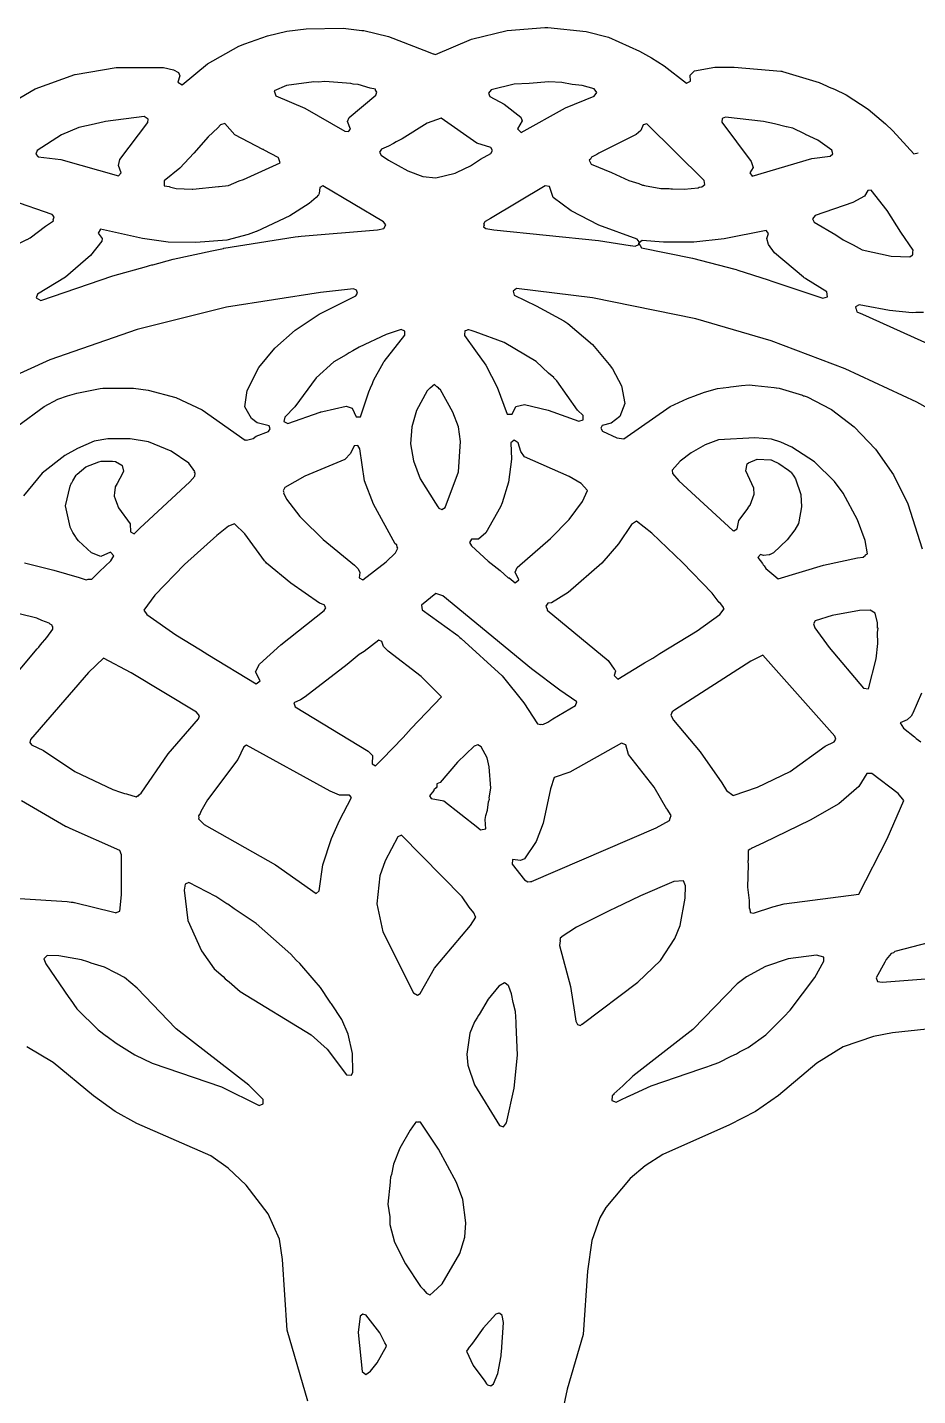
# Model space of a CAD drawing. Header units: millimetres. Extents: x 0 to 300, y 0 to 298.
# Drawn here: x 105.9 to 202.1, y 150.5 to 298.3 of the extents above; entities that cross this region are included whole.
import ezdxf

# ---------------------------------------------------------------- set-up
doc = ezdxf.new("R2010")
doc.units = ezdxf.units.MM
doc.layers.add('CUT', color=7, linetype='CONTINUOUS')

msp = doc.modelspace()

# ---------------------------------------------------------------- linework, layer by layer
at = {"layer": 'CUT'}
for points in [[(103.4359, 289.6826), (106.7254, 291.6405), (111.0117, 293.1943), (111.051, 293.202), (115.4839, 293.9315), (115.9633, 293.9492), (116.1014, 293.9543), (116.2321, 293.9591), (116.2518, 293.9598), (120.6079, 293.933), (121.6858, 293.7018), (122.2302, 293.3861), (122.3533, 293.0426), (122.147, 292.3716), (122.6014, 292.0892), (125.3475, 294.3557), (128.7441, 296.2479), (129.3729, 296.4846), (131.8485, 297.3478), (133.9357, 297.8778), (136.0102, 298.1367), (139.9979, 298.1844), (142.0387, 297.9554), (142.2344, 297.9269), (144.8926, 297.2969), (148.7128, 295.8296), (149.7318, 295.4093), (149.7689, 295.424), (149.9651, 295.3487), (153.8733, 297.0063), (157.7075, 297.9421), (161.784, 298.2793), (162.1248, 298.253), (166.2564, 297.8495), (168.6473, 297.237), (172.0098, 295.7223), (173.2967, 294.9912), (174.6903, 294.1142), (177.0755, 292.2666), (177.5187, 292.4501), (177.4803, 293.1332), (177.9354, 293.5862), (180.1585, 293.9814), (180.3412, 293.9909), (180.8719, 293.9913), (181.7736, 293.9918), (182.1199, 293.992), (182.2251, 293.9921), (187.2907, 293.5485), (187.2936, 293.548), (187.3182, 293.5439), (187.3742, 293.5347), (187.4533, 293.5217), (191.4203, 292.3239), (192.2156, 291.9698), (192.5129, 291.8374), (192.7701, 291.7229), (193.0712, 291.5888), (194.3222, 290.9925), (196.6947, 289.4378), (198.5889, 287.8518), (199.3694, 287.086), (201.6529, 284.6082), (202.1237, 284.7185)], [(104.8649, 255.2536), (107.7317, 257.3359), (109.1971, 258.1016), (110.2285, 258.4812), (111.2282, 258.7662), (113.7764, 259.2664), (114.0612, 259.2933), (114.1374, 259.3005), (114.1521, 259.3019), (114.1923, 259.3057), (117.3667, 259.3095), (118.9291, 259.0971), (121.921, 258.3063), (124.7929, 256.9659), (129.4308, 253.6992), (129.5137, 253.7293), (129.5616, 253.6938), (130.286, 253.8859), (130.6044, 254.1253), (131.9475, 254.6129), (132.1185, 254.9083), (132.0007, 255.2286), (130.7352, 255.5661), (130.1072, 256.0149), (129.381, 257.3055), (129.6386, 259.0631), (130.9116, 261.5491), (132.6281, 263.6098), (134.8179, 265.5893), (137.4047, 267.3156), (141.3833, 269.2845), (141.5635, 269.5785), (141.4495, 269.9039), (141.1252, 270.0211), (137.5539, 269.6539), (127.4128, 268.0592), (117.7715, 265.6498), (108.3232, 262.3595), (98.8944, 258.0812)], [(209.5783, 253.5566), (201.9597, 257.7892), (194.2126, 261.3925), (186.2293, 264.4063), (178.0884, 266.7894), (166.934, 269.0513), (158.7189, 270.0619), (158.3566, 269.791), (158.4758, 269.3547), (160.8443, 268.2156), (163.8239, 266.5837), (164.2666, 266.2917), (166.9455, 264.0359), (168.752, 261.8713), (169.0868, 261.4091), (170.0709, 259.5435), (170.4356, 257.6553), (169.8775, 256.2381), (168.9532, 255.5299), (167.9727, 255.2884), (167.8438, 254.9753), (168.0317, 254.6526), (169.5742, 253.9553), (170.3148, 253.8427), (175.3223, 257.3257), (177.1831, 258.2026), (178.1525, 258.5608), (178.2281, 258.5887), (178.439, 258.6667), (179.0311, 258.8854), (180.419, 259.2573), (181.6752, 259.4192), (181.8479, 259.4415), (182.166, 259.4825), (183.0379, 259.5949), (183.8456, 259.6707), (184.5, 259.6068), (186.5673, 259.3775), (186.7696, 259.3551), (186.7911, 259.3527), (187.099, 259.3185), (189.2473, 258.6731), (189.5995, 258.5467), (189.7383, 258.4969), (189.8084, 258.4717), (190.1355, 258.3543), (192.6651, 257.0443), (192.7363, 256.9987), (195.2115, 255.1188), (197.5143, 252.7194), (199.4335, 249.9399), (200.9904, 246.826), (202.5546, 241.9689)], [(202.671, 267.4892), (202.0113, 267.4713), (201.8543, 267.467), (201.4699, 267.4566), (199.0134, 267.6943), (196.3089, 268.1925), (195.7329, 268.3128), (195.3427, 268.1037), (195.3934, 267.929), (195.3799, 267.9177), (195.4153, 267.8536), (195.5, 267.562), (196.1013, 267.2984), (204.6323, 263.4573)], [(105.5873, 240.4365), (108.7553, 239.6659), (111.4882, 238.8523), (112.2556, 238.586), (112.4741, 238.6641), (112.8538, 238.6888), (113.6895, 239.5158), (114.9071, 240.6669), (115.2304, 241.2134), (114.8912, 241.5863), (113.8228, 241.1282), (112.8323, 241.5127), (111.4204, 242.8294), (111.1761, 243.1502), (111.1622, 243.1685), (111.1137, 243.2321), (111.0824, 243.2732), (110.8146, 243.7091), (110.6978, 243.9489), (110.6065, 244.1363), (110.536, 244.2809), (110.5201, 244.3136), (110.0307, 246.6015), (110.5058, 248.726), (110.5504, 248.8138), (110.6383, 248.987), (110.6776, 249.0643), (110.6852, 249.0794), (110.7258, 249.1594), (110.7982, 249.3019), (111.1879, 249.902), (111.2553, 249.9815), (111.2821, 250.0131), (111.2868, 250.0188), (111.2888, 250.0211), (112.1996, 250.8041), (113.6009, 251.3645), (113.8632, 251.4223), (115.1005, 251.4246), (115.4271, 251.385), (116.1168, 250.9832), (116.1277, 250.962), (116.2667, 250.356), (116.1729, 250.0891), (115.5922, 248.9942), (115.3911, 248.6565), (115.3844, 248.6024), (115.3714, 248.5779), (115.3137, 248.0265), (115.2707, 247.6769), (115.2756, 247.6636), (115.2722, 247.6309), (115.3946, 247.3433), (115.6456, 246.6675), (115.6667, 246.5885), (115.679, 246.5775), (115.7511, 246.3834), (116.9911, 244.6624), (117.0276, 243.7883), (117.421, 243.5809), (118.0585, 244.1926), (123.4597, 249.1898), (123.9734, 249.7883), (124.02, 250.1362), (123.9596, 250.2009), (124.0008, 250.2954), (123.3327, 251.1924), (121.441, 252.513), (118.9764, 253.5093), (117.0068, 253.8367), (114.5924, 253.8367), (113.1183, 253.5722), (111.3296, 252.7975), (109.9467, 252.0425), (107.5097, 250.1332), (105.487, 247.6702)], [(103.4694, 226.965), (106.9751, 231.1485), (107.1429, 231.3311), (107.3304, 231.5725), (107.9928, 232.363), (108.6583, 233.2865), (108.6367, 233.3826), (108.6614, 233.5305), (108.5883, 233.5985), (108.561, 233.7205), (108.3588, 233.8125), (108.3586, 233.814), (108.3557, 233.8149), (108.2465, 233.9164), (107.4716, 234.2203), (107.4514, 234.2254), (106.9369, 234.4595), (105.0272, 234.9137)], [(202.478, 226.3611), (201.5239, 224.1952), (201.4985, 224.1434), (201.4892, 224.1244), (201.4858, 224.1175), (201.3603, 223.8614), (200.9362, 223.4945), (200.1686, 223.1432), (200.5136, 222.588), (201.7111, 221.6479), (201.8982, 221.4748), (202.4024, 221.1053)], [(105.0512, 204.1847), (110.1955, 203.8555), (110.6374, 203.7935), (110.8051, 203.77), (110.9228, 203.7535), (110.9872, 203.7445), (115.2461, 202.6955), (115.3701, 202.6571), (115.3792, 202.6627), (115.4223, 202.6521), (115.887, 202.8164), (116.0645, 204.5715), (116.0651, 208.9149), (115.8814, 209.3702), (110.5129, 211.7418), (110.1508, 211.9081), (110.1106, 211.9266), (110.1001, 211.9314), (110.0172, 211.9695), (105.2665, 214.7257)], [(207.0834, 200.3844), (199.5841, 198.4676), (199.4403, 198.3165), (199.2028, 198.2557), (198.6474, 197.6105), (198.5498, 197.381), (198.4913, 197.3195), (197.5839, 195.6068), (197.7263, 195.2227), (198.2032, 195.1331), (208.0357, 195.9183)], [(211.4524, 190.9585), (199.3486, 189.66), (197.2731, 189.2672), (194.0085, 188.1504), (191.1721, 186.3949), (187.0279, 182.9191), (184.5366, 181.186), (181.731, 179.7202), (174.535, 176.53), (172.6265, 175.3093), (170.9962, 173.9486), (168.3722, 170.8108), (167.7222, 169.682), (166.8497, 167.2381), (166.3962, 163.9375), (165.912, 157.1026), (164.2128, 151.1723), (163.5573, 148.109)], [(136.1992, 149.8855), (133.9666, 157.5547), (133.4521, 165.1758), (133.1319, 167.3962), (131.9058, 170.1253), (129.5354, 173.2048), (127.5764, 175.0446), (125.7004, 176.3946), (117.7373, 179.8957), (115.3739, 181.1848), (113.0356, 182.8555), (108.679, 186.4533), (105.8452, 188.1476)]]:
    msp.add_lwpolyline(points, dxfattribs=at)
for points in [[(140.6425, 288.5521), (143.5317, 290.9484), (143.6416, 291.2684), (143.5069, 291.4941), (143.5052, 291.5879), (142.9214, 291.7232), (141.6111, 292.117), (141.0992, 292.1456), (140.8313, 292.2076), (138.0142, 292.442), (137.3528, 292.3546), (136.8373, 292.3834), (133.8758, 291.9959), (132.5666, 291.4077), (132.737, 290.8679), (135.8698, 289.5676), (140.1974, 287.0587), (140.5712, 287.033), (140.7947, 287.2889), (140.4882, 288.1033)], [(164.723, 292.0997), (163.6387, 292.3212), (162.2066, 292.4124), (160.0875, 292.2176), (158.4595, 292.1393), (155.9854, 291.5283), (155.7051, 291.1708), (155.856, 290.8284), (157.3792, 289.9921), (159.1971, 288.5649), (159.3216, 288.1874), (158.8267, 287.3103), (159.2282, 286.9083), (164.0205, 289.5885), (167.1181, 290.8619), (167.4058, 291.2486), (167.1154, 291.6332), (165.834, 291.9991)], [(115.7471, 282.2251), (116.0214, 282.5733), (115.7355, 283.3633), (115.8742, 283.9966), (118.9117, 288.0175), (118.9616, 288.3614), (118.5287, 288.6403), (114.3465, 288.0983), (113.5687, 287.9238), (113.4027, 287.9132), (113.1005, 287.8187), (111.4503, 287.4485), (109.5989, 286.6606), (106.9615, 284.9873), (106.7985, 284.6002), (107.0694, 284.2793), (109.4992, 283.9981)], [(150.5941, 288.4592), (149.0661, 287.9216), (146.3722, 286.2441), (145.9311, 286.0077), (145.7378, 285.9041), (145.437, 285.743), (144.8871, 285.4483), (144.1296, 285.1363), (143.9454, 284.8005), (144.0941, 284.4865), (144.9095, 283.9471), (147.0006, 282.7967), (148.6039, 282.1863), (149.9982, 282.0121), (152.1088, 282.5457), (152.3045, 282.6526), (153.7733, 283.3198), (154.8428, 284.0392), (155.9419, 284.6397), (156.1299, 284.9687), (155.9605, 285.3078), (154.4522, 285.7702)], [(184.2932, 283.1478), (183.9238, 282.5554), (184.1976, 282.1936), (190.6175, 284.1183), (192.6176, 284.3602), (192.8889, 284.6284), (192.7871, 285.0317), (191.2577, 286.0956), (189.9477, 286.7167), (189.8981, 286.7449), (189.841, 286.7673), (188.5588, 287.3753), (187.8874, 287.536), (187.8462, 287.5522), (186.5925, 287.8458), (185.4163, 288.1272), (181.3139, 288.5813), (180.9361, 288.4273), (180.8877, 288.0222), (184.088, 283.7993)], [(125.4212, 286.4596), (123.8922, 284.6944), (122.3723, 283.0804), (120.6699, 281.7186), (120.6672, 281.1729), (121.2375, 281.1081), (121.2394, 281.0641), (121.9541, 280.8654), (123.6973, 280.8053), (123.7251, 280.8037), (123.7298, 280.8042), (123.7798, 280.8025), (126.5461, 281.0726), (126.6273, 281.0958), (127.6166, 281.1836), (128.7869, 281.7125), (129.232, 281.8396), (133.1876, 283.639), (133.0353, 284.1862), (133.0066, 284.2003), (133.0023, 284.2266), (131.491, 285.0154), (131.396, 285.0721), (131.3273, 285.1009), (128.317, 286.6719), (127.2218, 287.893), (126.7688, 287.7493), (126.4746, 287.4368)], [(172.4115, 287.7533), (172.1452, 287.1241), (171.6551, 286.7037), (167.6149, 284.684), (167.419, 284.5442), (167.0521, 284.371), (167.0499, 284.3606), (166.8398, 284.2592), (166.7183, 284.0439), (166.566, 283.9351), (166.7988, 283.49), (168.9906, 282.5984), (170.8709, 281.7558), (171.9441, 281.397), (172.3193, 281.2443), (172.4544, 281.2263), (172.556, 281.1924), (174.3056, 280.8906), (175.2109, 280.8591), (175.4003, 280.8338), (175.5852, 280.846), (176.85, 280.802), (178.3538, 280.9561), (178.441, 281.0344), (178.7401, 281.0541), (179.0707, 281.3106), (178.9941, 281.7219), (172.8086, 287.8725)], [(113.8024, 276.4784), (113.538, 276.0357), (113.965, 275.4692), (113.9482, 275.1677), (112.7303, 273.6197), (110.0146, 271.2983), (107.0047, 269.4782), (106.864, 269.0534), (107.3603, 268.7741), (115.14, 271.4372), (118.7504, 272.4551), (119.0924, 272.5471), (119.3559, 272.618), (119.4445, 272.6418), (121.6383, 273.2322), (125.8298, 274.1543), (127.086, 274.3872), (127.1265, 274.4359), (134.8346, 275.6425), (135.1554, 275.6755), (135.1814, 275.6781), (135.1858, 275.6786), (135.482, 275.709), (143.7075, 276.3958), (144.4051, 276.545), (144.6075, 276.9487), (144.3637, 277.2776), (137.7956, 281.1735), (137.4778, 280.9703), (137.4282, 280.3344), (137.3599, 280.2054), (137.0928, 279.9048), (136.3171, 279.2696), (134.2328, 277.9246), (130.64, 276.2452), (130.6387, 276.2447), (130.6265, 276.2399), (130.6139, 276.235), (129.746, 275.8959), (127.4278, 275.3013), (124.1096, 275.0566), (121.1146, 275.0791), (118.3258, 275.4746)], [(189.9587, 271.1334), (189.883, 271.1823), (189.814, 271.2269), (189.7182, 271.2889), (186.5888, 273.9412), (185.926, 274.8157), (185.7662, 275.4668), (185.9566, 276.0304), (185.687, 276.3442), (181.171, 275.4194), (177.8645, 275.0866), (174.5955, 275.0874), (172.3099, 275.2523), (171.9608, 274.9877), (171.9834, 275.117), (171.7689, 275.3888), (167.6082, 276.9133), (164.6311, 278.4614), (162.7041, 279.892), (162.28, 281.1005), (161.83, 281.1629), (155.92, 277.6278), (155.3469, 277.3059), (155.3218, 277.27), (155.3159, 277.2664), (155.3137, 277.2584), (155.1471, 277.0194), (155.2232, 276.9173), (155.1787, 276.7498), (155.4084, 276.5505), (156.2948, 276.4247), (167.5858, 275.2735), (171.0107, 274.7094), (171.0396, 274.7247), (171.5565, 274.6279), (171.93, 274.8117), (171.9567, 274.9646), (172.2113, 274.4672), (177.7195, 273.3435), (182.3032, 272.1594), (182.434, 272.1176), (182.644, 272.0506), (185.9046, 271.0098), (186.3055, 270.8818), (191.8196, 269.0216), (192.3096, 269.184), (192.2354, 269.6949), (189.9773, 271.1214)], [(98.1495, 273.7607), (98.5411, 273.4762), (101.0852, 273.6182), (103.2213, 274.0672), (105.7759, 275.3357), (105.8582, 275.3755), (105.8633, 275.3791), (106.2137, 275.5531), (107.852, 276.788), (108.7113, 277.3968), (108.6869, 277.4732), (108.797, 277.8262), (108.5684, 278.0827), (104.2181, 279.5837), (103.436, 279.9962), (103.0465, 280.5627), (102.7058, 280.5979), (102.606, 280.4749), (102.6039, 280.4746), (102.2957, 280.0923), (101.5095, 279.123), (100.8969, 278.1453), (98.333, 274.2514), (98.3611, 274.0985)], [(194.016, 275.3181), (195.093, 274.8056), (196.0676, 274.2433), (199.1758, 273.5587), (201.2099, 273.4841), (201.447, 273.6556), (201.4711, 273.6551), (201.4753, 273.676), (201.5484, 273.7289), (201.5361, 273.9804), (201.5823, 274.2122), (200.2205, 276.1636), (198.7435, 278.5157), (197.0389, 280.6924), (196.6607, 280.6462), (196.3177, 280.0532), (195.0484, 279.3679), (190.9927, 277.9501), (190.7105, 277.6098), (190.8788, 277.237), (193.2249, 275.8834)], [(137.5645, 256.7298), (137.5761, 256.7332), (137.6143, 256.7444), (137.8058, 256.8002), (140.3324, 257.3767), (140.9827, 257.1553), (141.4073, 256.2063), (141.8868, 256.2029), (142.7943, 258.9168), (142.9732, 259.3442), (143.1681, 259.8098), (143.2555, 260.0186), (143.3314, 260.1999), (144.1696, 261.7385), (144.3662, 262.0656), (144.3771, 262.0839), (144.4091, 262.1371), (144.4347, 262.1798), (146.6827, 265.0275), (146.6802, 265.477), (146.2624, 265.6429), (144.6353, 265.1054), (141.735, 263.7293), (141.0467, 263.3278), (140.6397, 263.1371), (140.3278, 262.9086), (139.0025, 262.1357), (137.0744, 260.4131), (134.7888, 257.2802), (133.7049, 256.181), (133.5869, 255.7191), (134.0319, 255.4747), (137.518, 256.7162)], [(163.0688, 260.1152), (162.7446, 260.4179), (162.7426, 260.4464), (162.1868, 260.9389), (160.8671, 262.1715), (157.3842, 264.2433), (154.2732, 265.4089), (153.836, 265.525), (153.5882, 265.6199), (153.536, 265.6046), (153.4861, 265.6179), (153.3124, 265.5392), (153.1554, 265.4933), (153.1529, 265.467), (153.1377, 265.4601), (153.118, 265.1001), (153.1127, 265.0444), (153.1148, 265.0415), (153.1131, 265.0103), (154.313, 263.3418), (155.4172, 261.7754), (156.6453, 259.4159), (157.7293, 256.492), (158.2667, 256.5093), (158.6672, 257.3426), (159.5856, 257.5575), (162.1452, 256.9428), (165.4474, 255.7448), (165.91, 255.8715), (165.9218, 256.3509), (165.3029, 256.9233)], [(152.6811, 253.538), (152.4698, 255.1375), (151.8627, 256.7221), (150.5178, 259.118), (150.3719, 259.2498), (150.3101, 259.3481), (150.1326, 259.4661), (149.8576, 259.7147), (149.3857, 259.295), (149.3241, 259.2557), (149.3036, 259.2221), (149.075, 259.0188), (147.9386, 256.8971), (147.4092, 255.1297), (147.2915, 253.3074), (147.5857, 251.4518), (148.3254, 249.4969), (149.9898, 246.8846), (150.2334, 246.4897), (150.2412, 246.4901), (150.3331, 246.3458), (150.6748, 246.1849), (151.0177, 246.4131), (152.4465, 250.2738)], [(140.1818, 251.6041), (135.8706, 249.8091), (133.7116, 248.5752), (133.5243, 248.2295), (133.5946, 248.0597), (133.5797, 248.0154), (133.8885, 247.3101), (135.3203, 245.4605), (135.4263, 245.3547), (135.5339, 245.2173), (137.8355, 242.9469), (141.2425, 240.1827), (141.6153, 239.7801), (141.8214, 239.4123), (141.7305, 238.8222), (142.1203, 238.592), (144.6445, 240.549), (145.6502, 241.5238), (145.9003, 242.0086), (145.8224, 242.1498), (145.7856, 242.381), (145.6343, 242.4908), (143.2719, 246.7739), (142.3055, 249.3145), (141.7955, 252.7557), (141.5748, 253.105), (141.196, 253.0961), (140.794, 252.246)], [(157.8523, 249.1405), (157.1964, 246.9221), (157.0039, 246.4775), (155.4035, 243.67), (154.6199, 242.9896), (153.8749, 242.9802), (153.6624, 242.6321), (153.8514, 242.2661), (155.6611, 240.6354), (156.9456, 239.5978), (157.8194, 238.83), (157.9214, 238.8095), (158.5885, 238.2706), (158.9816, 238.6062), (158.6, 239.4436), (158.8056, 239.9204), (162.4042, 243.0664), (164.4092, 245.1301), (165.8671, 247.0609), (166.4074, 248.2607), (165.7146, 249.027), (164.4064, 249.7753), (159.5777, 251.9041), (159.1889, 252.4579), (158.8953, 253.4099), (158.482, 253.6983), (158.1196, 253.3943), (158.1846, 251.6276)], [(182.1293, 243.944), (182.194, 243.8829), (182.5484, 244.0954), (182.7375, 244.9966), (183.7349, 246.356), (183.7575, 246.4163), (183.9715, 246.6855), (184.4058, 247.8519), (184.3725, 248.5169), (183.509, 250.3741), (183.6274, 251.1295), (183.7757, 251.2263), (184.7175, 251.64), (186.18, 251.5767), (186.2153, 251.5644), (186.3759, 251.5007), (187.0747, 251.1831), (188.1165, 250.4424), (188.3792, 250.2302), (188.4294, 250.1742), (188.68, 249.8138), (188.8753, 249.527), (189.4285, 247.8091), (189.5172, 246.4789), (189.2337, 244.8681), (189.18, 244.6998), (188.7804, 244.0124), (187.9573, 242.9232), (186.4681, 241.5282), (186.1133, 241.3249), (186.0965, 241.3231), (186.0552, 241.3186), (186.0181, 241.3145), (185.3906, 241.2461), (185.0741, 241.3422), (184.7826, 241.0081), (185.2793, 240.3598), (185.3644, 240.2129), (185.4594, 240.1247), (185.6739, 239.8447), (186.7464, 238.929), (186.7802, 238.8976), (186.7829, 238.8978), (186.9895, 238.7214), (191.8722, 240.1939), (195.5674, 240.9626), (196.1632, 241.0612), (196.4262, 241.2739), (196.4234, 241.3179), (196.6313, 241.4212), (196.373, 242.8692), (195.5554, 245.0769), (193.992, 247.9681), (193.0697, 249.221), (190.9298, 251.3596), (188.4656, 252.9436), (187.2601, 253.4884), (186.2841, 253.8122), (184.4763, 253.9558), (180.5378, 253.7264), (179.1133, 253.182), (177.6065, 252.3234), (176.3977, 251.4074), (175.5521, 250.4583), (175.5615, 250.0813), (176.2775, 249.3022), (182.0818, 243.9185)], [(134.3625, 238.2361), (131.7275, 240.396), (131.6419, 240.4988), (131.6334, 240.509), (131.6151, 240.5309), (131.4979, 240.6717), (129.3728, 243.5585), (128.2637, 244.6439), (127.6274, 244.3865), (126.3566, 243.3848), (122.8666, 240.2566), (119.6521, 236.9529), (118.4795, 235.3292), (118.8006, 234.8492), (121.951, 232.6518), (124.6028, 231.0383), (125.0011, 230.7795), (125.3993, 230.5536), (130.6266, 227.3731), (131.0435, 227.7119), (130.5257, 228.6761), (130.9531, 229.4856), (133.258, 231.5777), (137.9622, 235.277), (138.1174, 235.5898), (137.9692, 235.9059), (137.4596, 236.0712)], [(162.0252, 235.4284), (162.0481, 235.3152), (168.6181, 229.8992), (169.2794, 228.9602), (169.3718, 228.8288), (169.4045, 228.7825), (169.4293, 228.7472), (169.2813, 228.2556), (169.6648, 227.8757), (172.5623, 229.6448), (173.4398, 230.1524), (174.221, 230.6576), (178.2319, 233.1064), (180.6851, 234.8491), (181.1476, 235.4694), (181.0778, 235.5596), (181.0949, 235.5985), (180.67, 236.1476), (180.6208, 236.1504), (179.8488, 237.1483), (176.6545, 240.4634), (173.3345, 243.6626), (171.6739, 244.9495), (171.1612, 244.574), (169.7613, 242.5085), (167.952, 240.3955), (164.3248, 237.2219), (162.521, 236.1073), (162.1171, 236.0791), (161.8871, 235.7433)], [(150.0164, 237.1322), (148.4562, 235.8665), (148.5465, 235.3591), (152.1501, 232.7884), (152.3787, 232.5898), (152.4456, 232.5317), (152.6081, 232.3905), (152.7542, 232.2635), (157.1829, 228.2176), (159.5231, 225.3332), (161.0113, 223.041), (161.3411, 222.9859), (161.3751, 222.9994), (161.5838, 222.9649), (162.0981, 223.2274), (162.6438, 223.5859), (165.0964, 225.0273), (165.2508, 225.4164), (163.3906, 226.6828), (160.3415, 229.0074), (150.7766, 236.8817)], [(196.2025, 226.8927), (196.7452, 226.838), (197.5661, 230.068), (197.7491, 231.7224), (197.734, 232.9228), (197.7739, 233.3903), (197.728, 233.3981), (197.7212, 233.9429), (197.4519, 235.0045), (196.9323, 235.3324), (195.7742, 235.3002), (192.8127, 234.7609), (190.9772, 234.1603), (190.7996, 233.8589), (190.9432, 233.4175), (192.4877, 231.2783)], [(143.1723, 219.6434), (143.1248, 218.7298), (143.5098, 218.5072), (144.2109, 219.242), (144.2279, 219.2486), (146.4974, 221.5749), (147.3606, 222.5434), (150.6264, 225.9665), (148.4178, 228.1619), (144.8558, 230.9069), (144.3543, 231.4162), (144.1697, 231.9262), (143.8637, 232.0752), (142.2738, 230.8579), (141.7243, 230.534), (140.4431, 229.4563), (135.9014, 225.9792), (135.4103, 225.6275), (134.6769, 225.3322), (134.8254, 224.8827), (142.7229, 220.0982)], [(111.024, 217.891), (115.1461, 215.9497), (115.9757, 215.6865), (116.4006, 215.5232), (116.6005, 215.4882), (117.6388, 215.1588), (117.8055, 215.2771), (117.893, 215.2617), (118.0028, 215.417), (118.1874, 215.548), (121.1167, 219.826), (124.3897, 223.5904), (124.4803, 223.9218), (124.1498, 224.2951), (117.1252, 228.5764), (114.1362, 230.1577), (112.5118, 228.6035), (106.2501, 221.3607), (106.1643, 221.027), (106.3348, 220.7699), (107.6365, 220.1583)], [(180.9005, 216.6658), (181.3925, 215.8405), (182.0921, 215.3396), (182.0966, 215.3412), (182.1157, 215.3252), (184.7601, 216.2206), (188.2801, 217.8907), (192.0603, 220.6502), (193.045, 221.096), (193.2236, 221.3826), (193.1205, 221.7042), (185.3402, 230.4598), (184.053, 229.8153), (175.7783, 224.5135), (175.6648, 224.4685), (175.6561, 224.4352), (175.5446, 224.3637), (175.3812, 223.9742), (175.6996, 223.4373), (178.5796, 220.0389)], [(138.611, 215.7642), (129.5838, 220.7382), (129.289, 220.5725), (128.6141, 219.2003), (125.3445, 214.8522), (124.6211, 213.5855), (124.5584, 213.3722), (124.4003, 213.1067), (124.4214, 212.9065), (124.3843, 212.7801), (124.9912, 212.1732), (132.704, 207.804), (137.0747, 204.7323), (137.4136, 205.0212), (137.8029, 207.8157), (138.7479, 210.6569), (139.6075, 212.6206), (140.8976, 215.1056), (140.6946, 215.3391), (139.6151, 215.3498)], [(150.0413, 216.1533), (149.8162, 215.9225), (149.7992, 215.8646), (149.3144, 215.2866), (149.494, 214.9888), (150.8791, 214.7452), (154.547, 211.8581), (154.5523, 211.8587), (154.856, 211.5982), (155.4112, 211.705), (155.3402, 212.7014), (155.4185, 213.159), (155.5872, 213.7248), (155.7197, 214.6199), (155.8138, 214.9179), (155.7834, 215.0502), (155.9404, 216.1105), (155.7867, 218.4209), (155.5474, 219.3892), (154.9269, 220.5717), (154.5409, 220.7685), (154.1508, 220.6225), (152.3511, 218.9071), (150.4969, 216.6964), (150.1219, 216.5577), (150.1058, 216.2301)], [(159.9388, 205.9736), (160.2409, 206.0045), (160.2936, 205.9938), (160.3418, 206.0148), (160.3579, 206.0165), (173.8267, 211.8114), (175.2367, 212.6171), (175.3073, 212.8523), (175.4141, 213.1565), (174.9917, 213.8433), (174.973, 213.8472), (173.6114, 216.1913), (170.8344, 219.7532), (170.5216, 220.7969), (170.0687, 220.962), (164.486, 217.8272), (162.8112, 217.2665), (162.3822, 216.0234), (161.6216, 212.3178), (160.8587, 210.3578), (159.593, 208.4613), (159.1461, 208.2847), (158.3094, 208.3805), (158.243, 207.8824), (159.5778, 206.2038)], [(190.45, 212.6512), (185.419, 210.1876), (184.0721, 209.5942), (184.0677, 209.5568), (183.9371, 209.5006), (183.9302, 209.4586), (183.7607, 209.3756), (183.7429, 208.329), (183.7228, 208.2083), (183.7339, 207.8046), (183.6931, 205.4172), (183.8385, 203.9811), (183.8623, 203.1131), (183.9314, 203.0641), (183.9712, 202.6702), (184.3398, 202.5871), (186.404, 203.2937), (187.6232, 203.5966), (195.6822, 204.6665), (198.7424, 210.6296), (200.5477, 214.7528), (199.9613, 215.5265), (197.1211, 217.6931), (196.5792, 217.6735), (195.7165, 216.2701), (193.54, 214.4073)], [(143.985, 206.6336), (143.6375, 203.5912), (144.2979, 200.5815), (147.5945, 193.9965), (148.0188, 193.7501), (148.3137, 193.9349), (149.8635, 196.6552), (153.7469, 201.261), (154.3187, 202.1749), (154.2963, 202.2081), (154.1349, 202.6419), (153.6024, 203.235), (152.8474, 204.3522), (146.2963, 211.0177), (145.9192, 210.8595), (144.5475, 208.2455)], [(124.7007, 198.5145), (126.0923, 196.5832), (127.0293, 195.7667), (127.2769, 195.4895), (127.7029, 195.1798), (128.8826, 194.1518), (136.5679, 189.4508), (138.2781, 187.8945), (140.3648, 185.1194), (140.9069, 185.0823), (141.0603, 185.4067), (141.0022, 187.4361), (140.5465, 189.5283), (139.8621, 191.0969), (138.7464, 192.7892), (138.6916, 192.8916), (138.5385, 193.1044), (137.5625, 194.5848), (136.8752, 195.3551), (135.3379, 197.1671), (134.9301, 197.5349), (134.3509, 198.1841), (130.6201, 201.4673), (128.2477, 203.0717), (127.5642, 203.5554), (127.4557, 203.6073), (126.2623, 204.4144), (123.3459, 205.9115), (122.9457, 205.7382), (122.837, 205.0917), (123.2159, 201.8196)], [(175.8413, 199.877), (176.3941, 201.2585), (176.9523, 204.2217), (176.9789, 205.5494), (176.7696, 206.0798), (175.7377, 206.0236), (172.1018, 204.473), (169.3633, 203.1335), (168.8773, 202.9357), (165.2168, 201.0903), (163.5495, 200.0103), (163.5433, 199.9826), (163.4613, 199.9342), (163.4449, 199.7714), (163.4093, 199.7111), (163.4271, 199.5961), (163.3765, 199.0947), (164.5474, 194.6703), (165.0077, 191.9131), (165.126, 190.9455), (165.3087, 190.5627), (165.6446, 190.4786), (165.799, 190.599), (165.8319, 190.6051), (171.8199, 195.1549), (174.2687, 197.4901)], [(170.8251, 182.8158), (170.8429, 182.8238), (171.0133, 182.9017), (173.281, 183.9375), (178.6416, 185.7921), (179.4026, 186.0402), (179.5603, 186.11), (180.5679, 186.4586), (181.9025, 187.1457), (182.4869, 187.4041), (182.8171, 187.6166), (183.7641, 188.1042), (185.6473, 189.4521), (187.3844, 191.191), (187.607, 191.3982), (187.6059, 191.4128), (188.2972, 192.1047), (190.9369, 195.6465), (191.9174, 197.3988), (191.9117, 197.8393), (191.1353, 198.0494), (188.0634, 197.6582), (185.6277, 196.8527), (183.5586, 195.7165), (182.5762, 194.9483), (177.7578, 190.0406), (171.3093, 184.9785), (170.2451, 183.9687), (170.2293, 183.9608), (169.2353, 183.0666), (169.2325, 183.0103), (169.0677, 182.8569), (169.0671, 182.851), (169.0583, 182.8426), (169.0068, 182.3648), (169.488, 182.1908), (169.9353, 182.4093)], [(110.3858, 193.4747), (110.5291, 193.2944), (111.2479, 192.2581), (113.5427, 189.9902), (114.4563, 189.3148), (114.4707, 189.3015), (114.5139, 189.2723), (115.4961, 188.5463), (117.4938, 187.2932), (119.3743, 186.3965), (126.8679, 183.8274), (130.9212, 181.833), (131.3798, 181.9882), (131.3564, 182.4717), (129.825, 184.027), (121.9774, 190.0951), (121.9447, 190.1279), (117.7671, 194.5131), (116.3945, 195.6575), (115.6448, 196.0389), (115.6058, 196.0699), (115.4983, 196.1135), (114.2263, 196.7606), (112.7791, 197.2154), (112.5498, 197.3083), (112.414, 197.3301), (111.7457, 197.5401), (109.3037, 197.9889), (108.0441, 198.0269), (107.6807, 197.6803), (107.8785, 197.1163), (110.3924, 193.4916)], [(158.8396, 187.2446), (158.6894, 190.5902), (158.6865, 190.7744), (158.6795, 190.8095), (158.6275, 191.9691), (158.3623, 192.9477), (158.1989, 193.8686), (157.8977, 194.6628), (157.8881, 194.6981), (157.8825, 194.703), (157.8449, 194.8021), (157.5159, 195.0201), (157.44, 195.0857), (156.835, 194.712), (155.6786, 193.3229), (154.6795, 191.6687), (154.5468, 191.4794), (154.4991, 191.3701), (154.1913, 190.8604), (153.7015, 189.6291), (153.3573, 187.3699), (153.4536, 186.1933), (154.2024, 184.0401), (156.8784, 179.6619), (157.3341, 179.517), (157.6467, 179.9404), (158.4767, 183.7063)], [(147.8709, 180.0391), (147.7432, 179.8666), (147.7423, 179.8661), (147.7409, 179.8635), (147.2319, 179.1755), (146.1116, 177.2057), (145.4458, 175.4987), (145.2288, 174.3608), (145.1358, 174.0764), (145.0934, 173.6511), (145.0823, 173.5926), (145.0819, 173.5355), (144.8462, 171.1683), (145.0583, 169.8001), (145.053, 168.9563), (145.5471, 167.0574), (146.7423, 164.7242), (148.363, 162.2624), (148.6999, 161.9574), (149.0166, 161.5548), (149.2898, 161.4234), (149.3756, 161.3456), (149.4016, 161.3696), (149.421, 161.3602), (149.7266, 161.6692), (150.7004, 162.567), (152.6063, 165.8393), (153.1644, 167.5907), (153.2527, 169.1594), (152.9346, 171.6548), (152.2432, 173.4949), (150.2946, 177.1203), (148.3768, 180.0089), (148.1077, 180.025), (148.0669, 180.0449), (148.0383, 180.0291)], [(142.0583, 153.0833), (142.4532, 152.7645), (142.9682, 153.1148), (143.6702, 154.0259), (144.6781, 155.8371), (144.6618, 155.8698), (144.6865, 155.9112), (144.5057, 156.1831), (143.9564, 157.2851), (142.7047, 158.8917), (142.6847, 158.9219), (142.6799, 158.9236), (142.4931, 159.1633), (142.1321, 159.2872), (141.8304, 159.0534), (141.614, 157.3077)], [(157.0566, 154.7775), (157.0685, 155.0046), (157.1185, 155.1826), (157.3286, 158.3739), (157.193, 159.1423), (156.9081, 159.3816), (156.8587, 159.3683), (156.8359, 159.3864), (156.5088, 159.2805), (155.1234, 157.7775), (153.9591, 156.1583), (153.513, 155.5736), (153.5213, 155.5494), (153.3411, 155.2988), (154.0561, 153.7229), (155.2946, 152.0609), (155.4896, 151.7498), (155.5348, 151.7385), (155.6091, 151.6388), (155.9666, 151.5279), (156.2605, 151.7597), (156.6975, 152.8748)]]:
    msp.add_lwpolyline(points, close=True, dxfattribs=at)

doc.saveas('drawing.dxf')
